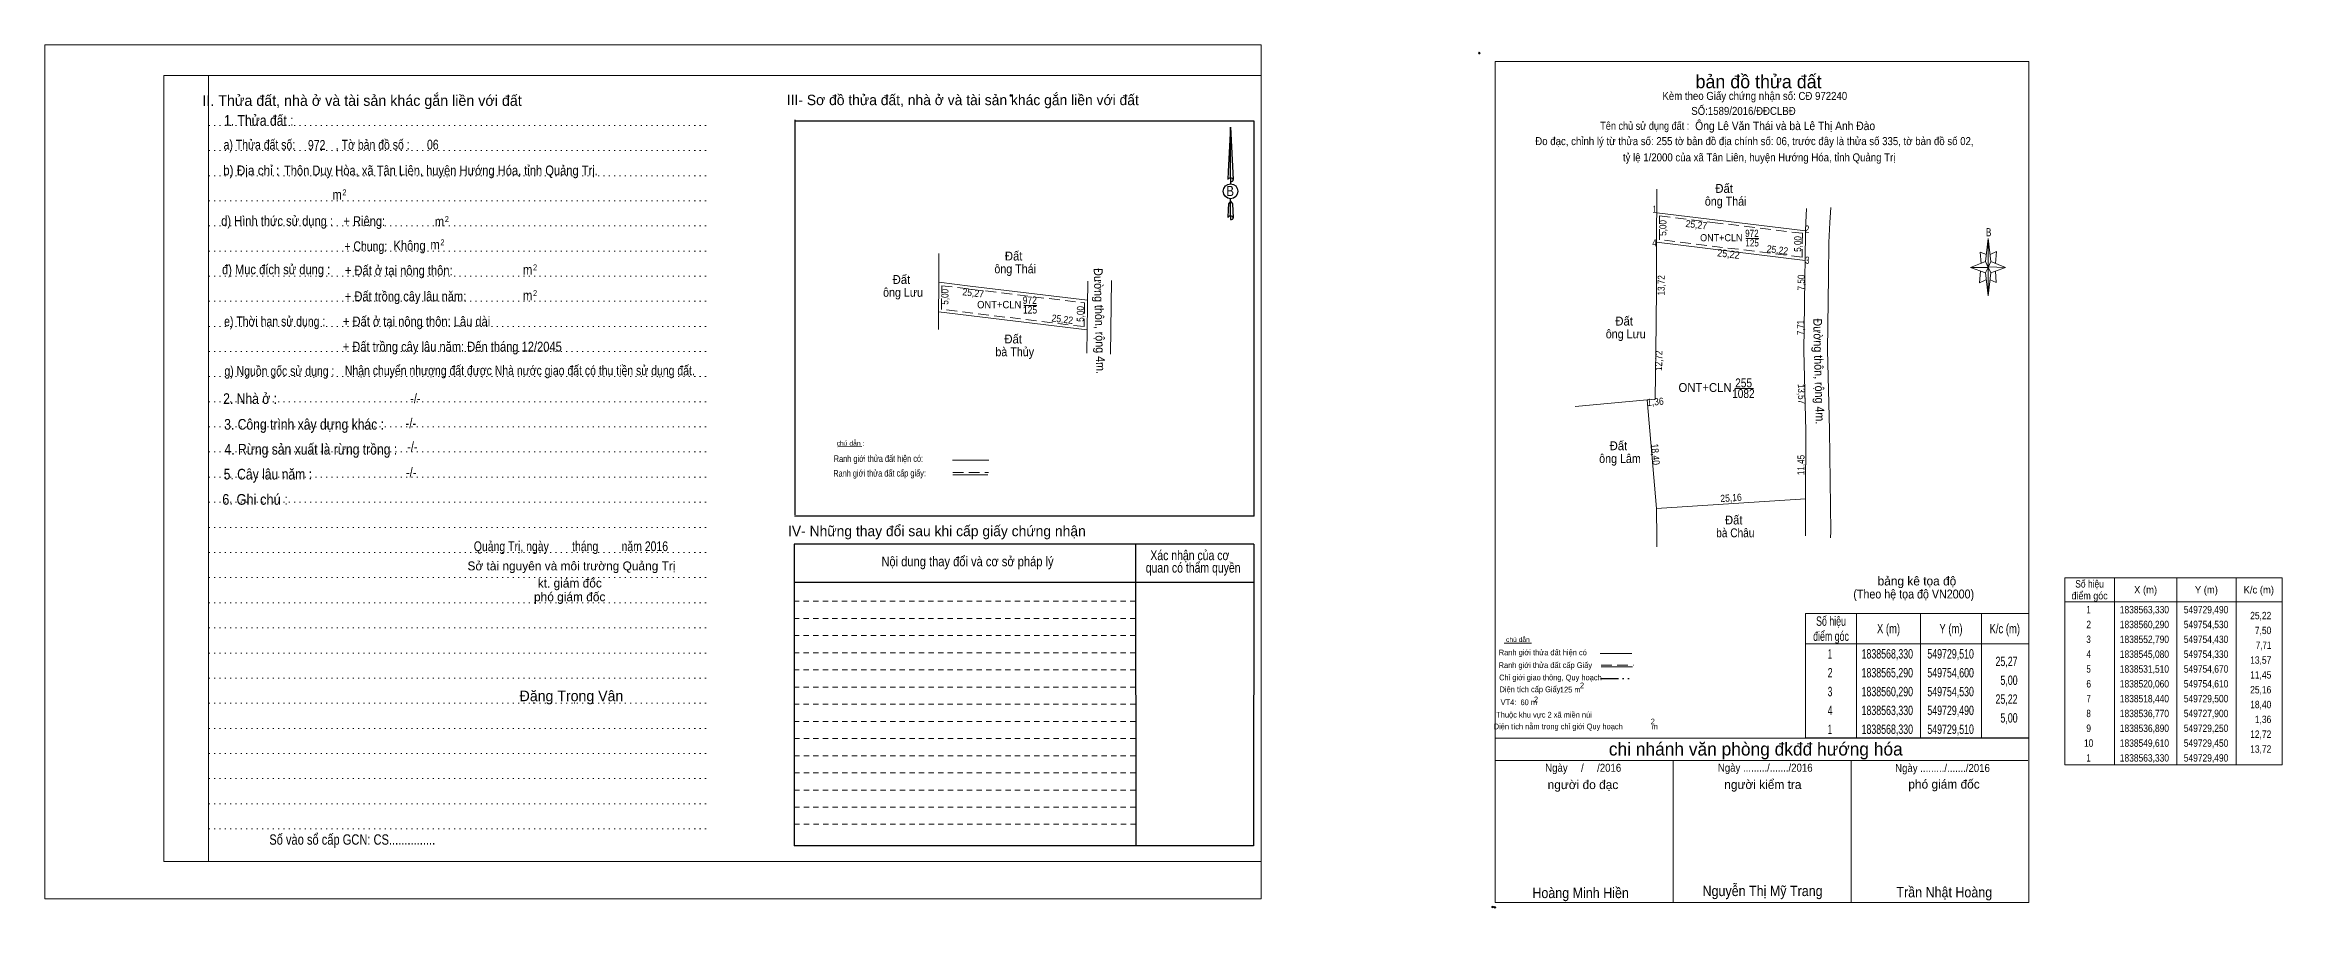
# Model space of a CAD drawing. Header units: metres. Extents: x 549063 to 549835, y 1838451 to 1838602.
# Drawn here: x 549457.6 to 549835, y 1838451.1 to 1838596.6 of the extents above; entities that cross this region are included whole.
import ezdxf
from ezdxf.enums import TextEntityAlignment as Align

# ---------------------------------------------------------------- set-up
doc = ezdxf.new("R2010")
doc.units = ezdxf.units.M
doc.header["$LTSCALE"] = 0.6
doc.header["$PDMODE"] = 32
doc.header["$PDSIZE"] = 0.3
for name, pattern in [('DASH_DOUBLE_DOT', [9.2, 5, -1.2, 0.3, -1.2, 0.3, -1.2]), ('DOTTED', [1.5, 0.3, -1.2]), ('MEDIUM_DASHED', [4.5, 3, -1.5]), ('SHORT_DASHED', [2.7, 1.5, -1.2])]:
    doc.linetypes.add(name, pattern=pattern)
for name, color, linetype, lineweight in [('1', 7, 'DOTTED', 13), ('10', 7, 'Continuous', 13), ('14', 7, 'Continuous', 13), ('15', 7, 'Continuous', 13), ('18', 7, 'Continuous', 13), ('2', 7, 'SHORT_DASHED', 13), ('28', 7, 'Continuous', 13), ('55', 7, 'Continuous', 13), ('63', 7, 'Continuous', 13)]:
    doc.layers.add(name, color=color, linetype=linetype, lineweight=lineweight)

msp = doc.modelspace()

# ---------------------------------------------------------------- linework, layer by layer
at = {"layer": '1', "linetype": 'Continuous'}
for p, q in [((549477.71, 1838591.44), (549662.81, 1838591.44)), ((549477.71, 1838591.44), (549477.71, 1838458.94)), ((549662.81, 1838591.44), (549662.81, 1838457.82)), ((549477.71, 1838458.94), (549662.81, 1838458.94))]:
    msp.add_line(p, q, dxfattribs=at)
at = {"layer": '1'}
for p, q in [((549485.21, 1838591.44), (549485.21, 1838458.94)), ((549485.21, 1838591.44), (549485.21, 1838458.94)), ((549485.27, 1838583.04), (549569.81, 1838583.04)), ((549485.27, 1838578.8), (549569.81, 1838578.8)), ((549485.27, 1838574.56), (549569.81, 1838574.56)), ((549485.27, 1838570.34), (549569.81, 1838570.34)), ((549485.27, 1838566.1), (549569.81, 1838566.1)), ((549485.27, 1838561.86), (549569.81, 1838561.86)), ((549485.27, 1838557.62), (549569.81, 1838557.62)), ((549485.27, 1838553.4), (549569.81, 1838553.4)), ((549485.27, 1838549.14), (549569.81, 1838549.14)), ((549485.27, 1838544.92), (549569.81, 1838544.92)), ((549485.27, 1838540.68), (549569.81, 1838540.68)), ((549485.27, 1838536.44), (549569.81, 1838536.44)), ((549485.27, 1838532.2), (549569.81, 1838532.2)), ((549485.27, 1838527.98), (549569.81, 1838527.98)), ((549485.27, 1838523.74), (549569.81, 1838523.74)), ((549485.27, 1838519.5), (549569.81, 1838519.5)), ((549485.27, 1838515.26), (549569.81, 1838515.26)), ((549485.27, 1838511.02), (549569.81, 1838511.02)), ((549485.27, 1838506.8), (549569.81, 1838506.8)), ((549485.27, 1838502.56), (549569.81, 1838502.56)), ((549485.27, 1838498.32), (549569.81, 1838498.32)), ((549485.27, 1838494.08), (549569.81, 1838494.08)), ((549485.27, 1838489.86), (549569.81, 1838489.86)), ((549485.27, 1838485.62), (549569.81, 1838485.62)), ((549485.27, 1838481.38), (549569.81, 1838481.38)), ((549485.27, 1838477.14), (549569.81, 1838477.14)), ((549485.27, 1838472.92), (549569.81, 1838472.92)), ((549485.27, 1838468.68), (549569.81, 1838468.68)), ((549485.27, 1838464.44), (549569.81, 1838464.44))]:
    msp.add_line(p, q, dxfattribs=at)
at = {"layer": '1', "linetype": 'Continuous'}
for points in [[(549457.61, 1838452.64), (549662.81, 1838452.64), (549662.81, 1838596.64), (549457.61, 1838596.64)], [(549485.21, 1838591.44), (549662.81, 1838591.44), (549662.81, 1838458.94), (549485.21, 1838458.94)]]:
    msp.add_lwpolyline(points, close=True, dxfattribs=at)
at = {"layer": '1', "linetype": 'MEDIUM_DASHED'}
for points in [[(549730, 1838566.69), (549730.01, 1838567.77), (549738.92, 1838566.69)], [(549738.92, 1838566.69), (549754.09, 1838564.85), (549754.04, 1838560.85), (549729.99, 1838563.77), (549730, 1838566.69)]]:
    msp.add_lwpolyline(points, dxfattribs=at)
at = {"layer": '10'}
for p, q in [((549729.5, 1838518.44), (549727.9, 1838536.77)), ((549754.61, 1838520.06), (549729.5, 1838518.44)), ((549729.5, 1838518.44), (549729.52, 1838513.46)), ((549729.52, 1838513.46), (549729.53, 1838511.97))]:
    msp.add_line(p, q, dxfattribs=at)
at = {"layer": '14'}
for p, q in [((549608.41, 1838556.59), (549608.42, 1838560.56)), ((549608.43, 1838560.08), (549608.43, 1838561.42)), ((549637.37, 1838544.47), (549637.54, 1838556.88)), ((549613.69, 1838555.95), (549633.5, 1838553.55)), ((549622.76, 1838552.7), (549624.94, 1838552.7)), ((549608.39, 1838551.59), (549608.38, 1838548.61)), ((549633.38, 1838544.65), (549633.43, 1838548.55))]:
    msp.add_line(p, q, dxfattribs=at)
at = {"layer": '14', "linetype": 'MEDIUM_DASHED'}
msp.add_line((549608.91, 1838556.02), (549613.63, 1838555.45), dxfattribs=at)
at = {"layer": '14'}
for points in [[(549608.39, 1838551.59), (549633.43, 1838548.55), (549633.55, 1838556.8)], [(549608.41, 1838556.59), (549608.41, 1838555.95), (549608.39, 1838551.59)], [(549608.41, 1838555.95), (549608.41, 1838556.59), (549613.69, 1838555.95)]]:
    msp.add_lwpolyline(points, dxfattribs=at)
at = {"layer": '14', "linetype": 'MEDIUM_DASHED'}
msp.add_lwpolyline([(549613.63, 1838555.45), (549632.99, 1838553.11), (549632.94, 1838549.11), (549608.89, 1838552.03), (549608.91, 1838556.02)], dxfattribs=at)
at = {"layer": '15'}
for p, q in [((549744.56, 1838563.96), (549746.74, 1838563.96)), ((549742.67, 1838538.71), (549745.86, 1838538.71)), ((549727.9, 1838536.77), (549715.74, 1838535.65)), ((549727.9, 1838536.77), (549729.25, 1838536.89))]:
    msp.add_line(p, q, dxfattribs=at)
at = {"layer": '18', "lineweight": 25}
for p, q in [((549657.61, 1838582.74), (549658.09, 1838573.9)), ((549657.61, 1838582.74), (549658.09, 1838573.9)), ((549657.61, 1838582.74), (549658.09, 1838573.9)), ((549657.23, 1838575.28), (549657.15, 1838573.92)), ((549657.61, 1838574.2), (549657.61, 1838573.86)), ((549657.61, 1838573.86), (549657.61, 1838573.6)), ((549657.61, 1838573.6), (549657.61, 1838573.26)), ((549657.61, 1838573.6), (549657.61, 1838573.26)), ((549657.61, 1838573.6), (549657.61, 1838573.26)), ((549658.09, 1838573.9), (549658.09, 1838573.92)), ((549657.61, 1838570.28), (549657.61, 1838570.68)), ((549657.61, 1838570.28), (549657.61, 1838570.68)), ((549657.61, 1838570.28), (549657.61, 1838570.68)), ((549657.61, 1838570.28), (549657.97, 1838569.8)), ((549657.61, 1838570.28), (549657.97, 1838569.8)), ((549657.61, 1838570.28), (549657.97, 1838569.8)), ((549657.61, 1838567.78), (549657.61, 1838567.44)), ((549657.97, 1838569.8), (549658.09, 1838567.48)), ((549657.97, 1838569.8), (549658.09, 1838567.48)), ((549657.97, 1838569.8), (549658.09, 1838567.48)), ((549657.61, 1838567.44), (549657.61, 1838567.18)), ((549658.09, 1838567.48), (549658.09, 1838567.5))]:
    msp.add_line(p, q, dxfattribs=at)
at = {"layer": '18'}
for p, q in [((549754.67, 1838566.69), (549754.79, 1838569.02)), ((549758.74, 1838566.69), (549758.86, 1838569.2)), ((549754.6, 1838565.29), (549754.67, 1838566.69)), ((549758.57, 1838563.32), (549758.74, 1838566.69)), ((549729.49, 1838563.33), (549729.47, 1838557.59)), ((549729.47, 1838557.59), (549729.46, 1838555.83)), ((549754.33, 1838545.08), (549754.43, 1838552.79)), ((549754.61, 1838520.06), (549754.63, 1838513.86)), ((549758.87, 1838514.56), (549758.83, 1838513.49))]:
    msp.add_line(p, q, dxfattribs=at)
at = {"layer": '18', "lineweight": 25}
for points in [[(549657.61, 1838574.2), (549657.61, 1838582.74), (549657.23, 1838575.28)], [(549657.61, 1838567.78), (549657.61, 1838570.28), (549657.29, 1838569.8), (549657.23, 1838568.86), (549657.15, 1838567.5)]]:
    msp.add_lwpolyline(points, dxfattribs=at)
at = {"layer": '18'}
for points in [[(549729.52, 1838572.29), (549729.52, 1838571.51), (549729.51, 1838568.33)], [(549729.51, 1838568.33), (549729.5, 1838566.69), (549729.49, 1838563.33)], [(549729.51, 1838568.33), (549743.05, 1838566.69), (549754.6, 1838565.29)], [(549729.49, 1838563.33), (549754.53, 1838560.29), (549754.6, 1838565.29)], [(549754.43, 1838552.79), (549754.49, 1838557.59), (549754.53, 1838560.29)], [(549758.33, 1838545.13), (549758.49, 1838557.59), (549758.57, 1838563.32)], [(549729.25, 1838536.89), (549729.45, 1838549.61), (549729.47, 1838555.83)], [(549754.61, 1838520.06), (549754.67, 1838531.51), (549754.33, 1838545.08)], [(549758.87, 1838514.56), (549758.67, 1838531.63), (549758.33, 1838545.18)]]:
    msp.add_lwpolyline(points, dxfattribs=at)
at = {"layer": '18', "lineweight": 25}
msp.add_ellipse((549657.6336, 1838571.9397), major_axis=(0, 1.258), ratio=0.983453, dxfattribs=at)
for centre, start_param, end_param in [((549657.634, 1838573.8782), 1.57079633, 3.07445202), ((549657.634, 1838573.8782), 0.06714063, 1.57079633), ((549657.634, 1838573.8782), 4.71238898, 6.28318531), ((549657.634, 1838567.4577), 2.49106941, 3.07427841), ((549657.634, 1838567.4577), 1.57079633, 2.49106941), ((549657.634, 1838567.4577), 0.06714063, 1.57079633), ((549657.634, 1838567.4577), 4.71238898, 6.28318531)]:
    msp.add_ellipse(centre, major_axis=(0.4535, 0), ratio=0.655448, start_param=start_param, end_param=end_param, dxfattribs=at)
at = {"layer": '2'}
for p, q in [((549641.57, 1838499.9), (549584.01, 1838499.9)), ((549641.59, 1838497.02), (549584.01, 1838497.02)), ((549641.59, 1838494.12), (549584.01, 1838494.12)), ((549641.59, 1838491.22), (549584.01, 1838491.22)), ((549641.59, 1838488.34), (549584.01, 1838488.34)), ((549641.59, 1838485.44), (549584.01, 1838485.44)), ((549641.59, 1838482.54), (549584.01, 1838482.54)), ((549641.61, 1838479.66), (549584.01, 1838479.66)), ((549641.61, 1838476.76), (549584.01, 1838476.76)), ((549641.61, 1838473.88), (549584.01, 1838473.88)), ((549641.61, 1838470.98), (549584.01, 1838470.98)), ((549641.61, 1838468.08), (549584.01, 1838468.08)), ((549641.63, 1838465.2), (549584.01, 1838465.2))]:
    msp.add_line(p, q, dxfattribs=at)
at = {"layer": '28', "lineweight": 25}
for p, q in [((549584.15, 1838584), (549584.15, 1838517.36)), ((549661.59, 1838517.14), (549584.07, 1838517.14)), ((549641.57, 1838512.44), (549641.63, 1838461.56)), ((549661.53, 1838512.44), (549661.49, 1838461.56)), ((549661.51, 1838505.98), (549584.01, 1838505.98)), ((549661.49, 1838461.56), (549584.01, 1838461.56))]:
    msp.add_line(p, q, dxfattribs=at)
at = {"layer": '28'}
for p, q in [((549784.95, 1838560.08), (549785.45, 1838563.98)), ((549785.85, 1838560.08), (549788.35, 1838559.08)), ((549784.95, 1838558.18), (549782.45, 1838559.08)), ((549785.85, 1838558.18), (549785.45, 1838554.28)), ((549786.75, 1838556.58), (549785.75, 1838556.98)), ((549786.65, 1838558.48), (549786.75, 1838556.58)), ((549703.8, 1838495.75), (549708.4, 1838495.75)), ((549719.95, 1838493.98), (549725.33, 1838493.98)), ((549720.15, 1838491.74), (549725.41, 1838491.74)), ((549702.29, 1838479.74), (549792.29, 1838479.74)), ((549702.29, 1838475.94), (549792.09, 1838475.94)), ((549702.29, 1838475.94), (549792.09, 1838475.94)), ((549702.29, 1838475.94), (549792.09, 1838475.94)), ((549732.29, 1838452.04), (549732.29, 1838475.94)), ((549762.29, 1838452.04), (549762.29, 1838475.94))]:
    msp.add_line(p, q, dxfattribs=at)
at = {"layer": '28', "linetype": 'SHORT_DASHED'}
msp.add_line((549641.57, 1838502.8), (549584.01, 1838502.8), dxfattribs=at)
at = {"layer": '28', "linetype": 'DASH_DOUBLE_DOT', "lineweight": 25}
msp.add_line((549720.05, 1838489.77), (549725.29, 1838489.77), dxfattribs=at)
at = {"layer": '28', "linetype": 'MEDIUM_DASHED'}
msp.add_line((549720.15, 1838492.06), (549725.59, 1838492.06), dxfattribs=at)
at = {"layer": '28'}
for points in [[(549702.29, 1838593.84), (549792.29, 1838593.84), (549792.29, 1838452.04), (549702.29, 1838452.04)], [(549785.45, 1838563.98), (549785.85, 1838560.08), (549785.45, 1838559.08)], [(549785.45, 1838559.08), (549782.45, 1838559.08), (549784.95, 1838560.08), (549785.85, 1838558.18), (549788.35, 1838559.08), (549785.45, 1838559.18)], [(549785.45, 1838559.08), (549785.45, 1838554.28), (549784.95, 1838558.18)]]:
    msp.add_lwpolyline(points, close=True, dxfattribs=at)
at = {"layer": '28', "lineweight": 25}
for points in [[(549661.59, 1838517.14), (549661.59, 1838583.78), (549584.07, 1838583.78)], [(549661.53, 1838512.44), (549584.01, 1838512.44), (549584.01, 1838461.56)]]:
    msp.add_lwpolyline(points, dxfattribs=at)
at = {"layer": '28'}
for points in [[(549785.45, 1838559.08), (549784.95, 1838560.08), (549782.45, 1838559.08)], [(549785.15, 1838561.28), (549784.05, 1838561.68), (549784.25, 1838559.78)], [(549785.75, 1838561.28), (549786.85, 1838561.78), (549786.65, 1838559.78)], [(549784.15, 1838558.48), (549783.95, 1838556.48), (549785.05, 1838556.98)], [(549785.45, 1838559.08), (549785.85, 1838558.18), (549788.35, 1838559.08)], [(549792.29, 1838452.04), (549702.29, 1838452.04), (549702.29, 1838475.94)]]:
    msp.add_lwpolyline(points, dxfattribs=at)
for p in [(549699.59, 1838595.24), (549620.55, 1838588.1), (549701.83, 1838451.26), (549702.23, 1838451.2)]:
    msp.add_point(p, dxfattribs=at)
at = {"layer": '55'}
for p, q in [((549591.37, 1838528.84), (549595.41, 1838528.9)), ((549610.75, 1838526.58), (549616.85, 1838526.58)), ((549610.81, 1838524.1), (549616.67, 1838524.1)), ((549610.81, 1838524.1), (549616.67, 1838524.1))]:
    msp.add_line(p, q, dxfattribs=at)
at = {"layer": '55', "linetype": 'MEDIUM_DASHED'}
msp.add_line((549610.81, 1838524.54), (549616.81, 1838524.54), dxfattribs=at)
at = {"layer": '63'}
for p, q in [((549806.73, 1838506.74), (549806.73, 1838475.24)), ((549817.23, 1838506.74), (549817.23, 1838475.24)), ((549827.23, 1838506.74), (549827.23, 1838475.24)), ((549763.23, 1838500.73), (549763.23, 1838479.77)), ((549774.01, 1838500.73), (549774.01, 1838479.77)), ((549784.28, 1838500.73), (549784.28, 1838479.77)), ((549798.33, 1838502.74), (549835.03, 1838502.74)), ((549754.61, 1838495.65), (549792.29, 1838495.65))]:
    msp.add_line(p, q, dxfattribs=at)
for points in [[(549798.33, 1838506.74), (549835.03, 1838506.74), (549835.03, 1838475.24), (549798.33, 1838475.24)], [(549754.61, 1838500.73), (549792.29, 1838500.73), (549792.29, 1838479.77), (549754.61, 1838479.77)]]:
    msp.add_lwpolyline(points, close=True, dxfattribs=at)

# ---------------------------------------------------------------- texts
at = {"layer": '1'}
for s, height, width, p in [('ONT+CLN', 1.2, 0.95, (549740.41, 1838563.51)), ('972', 1.2, 0.85, (549745.57, 1838564.25)), ('125', 1.2, 0.85, (549745.61, 1838562.63)), ('ONT+CLN', 1.5, 0.95, (549737.665, 1838538.1)), ('1082', 1.5, 0.85, (549744.13, 1838537.08)), ('255', 1.5, 0.85, (549744.175, 1838538.88))]:
    msp.add_text(s, height=height, dxfattribs=dict(at, width=width)).set_placement(p, align=Align.CENTER)
at = {"layer": '14'}
for s, height, width, p in [('Đất ', 1.5, 0.95, (549621.31, 1838560.27)), ('Đất ', 1.5, 0.95, (549602.38, 1838556.31)), ('ông Thái', 1.5, 0.9, (549621.305, 1838558.11)), ('ông Lưu', 1.5, 0.9, (549602.38, 1838554.15)), ('ONT+CLN', 1.25, 0.95, (549618.61, 1838552.2)), ('972', 1.25, 0.85, (549623.765, 1838552.94)), ('125', 1.25, 0.85, (549623.805, 1838551.32)), ('bà Thủy', 1.5, 0.9, (549621.23, 1838544.12)), ('Đất ', 1.5, 0.95, (549621.23, 1838546.28))]:
    msp.add_text(s, height=height, dxfattribs=dict(at, width=width)).set_placement(p, align=Align.CENTER)
for s, height, rotation, width, p in [('Đường thôn, rộng 4m.', 1.5, 271.435, 0.9, (549634.7766, 1838550.0338)), ('5,00', 1.2, 89.771, 0.85, (549610.0454, 1838554.1426)), ('25,27', 1.2, 353.091, 0.9, (549614.1578, 1838554.2034)), ('5,00', 1.2, 89.198, 0.85, (549632.899, 1838551.2466)), ('25,22', 1.2, 353.078, 0.9, (549629.1927, 1838549.7811))]:
    msp.add_text(s, height=height, rotation=rotation, dxfattribs=dict(at, width=width)).set_placement(p, align=Align.CENTER)
at = {"layer": '15', "width": 0.9}
msp.add_text('Đường thôn, rộng 4m.', height=1.5, rotation=271.435, dxfattribs=at).set_placement((549756.1266, 1838541.5538), align=Align.CENTER)
at = {"layer": '18'}
for s, height, p in [('II. Thửa đất, nhà ở và tài sản khác gắn liền với đất', 1.8, (549511.13, 1838586.34)), ('Sở tài nguyên và môi trường Quảng Trị', 1.5, (549546.46, 1838508.02)), ('phó giám đốc', 1.5, (549546.16, 1838502.81)), ('kt. giám đốc', 1.5, (549546.17, 1838505.12)), ('Đặng Trọng Vân', 1.782, (549546.455, 1838485.96))]:
    msp.add_text(s, height=height, dxfattribs=at).set_placement(p, align=Align.CENTER)
for s, height, width, p in [('1. Thửa đất :', 1.8, 0.85, (549493.715, 1838582.98)), ('a) Thửa đất số:              , Tờ bản đồ số : ', 1.65, 0.8, (549503.71, 1838578.97)), ('972', 1.65, 0.8, (549503.475, 1838578.92)), ('06', 1.65, 0.8, (549523.07, 1838578.98)), ('b) Địa chỉ : ', 1.65, 0.9, (549492.71, 1838574.64)), (' Thôn Duy Hòa, xã Tân Liên, huyện Hướng Hóa, tỉnh Quảng Trị.', 1.65, 0.85, (549524.17, 1838574.63)), (' m', 1.65, 0.85, (549506.665, 1838570.55)), ('2', 1, 0.75, (549508.155, 1838571.25)), ('B', 1.728, 0.85, (549657.555, 1838571.12)), ('d) Hình thức sử dụng :', 1.65, 0.85, (549496.805, 1838566.12)), ('+ Riêng: ', 1.65, 0.85, (549511.775, 1838566.08)), ('2', 1, 0.75, (549525.435, 1838566.74)), (' m', 1.65, 0.85, (549523.925, 1838566.02)), ('2', 1, 0.75, (549524.695, 1838562.84)), ('       + Chung:', 1.65, 0.8, (549510.045, 1838561.84)), ('Không', 1.65, 0.85, (549519.145, 1838561.96)), (' m', 1.65, 0.85, (549523.185, 1838562.12)), ('đ) Mục đích sử dụng :', 1.65, 0.85, (549496.635, 1838557.94)), ('+ Đất ở tại nông thôn:', 1.65, 0.85, (549517.325, 1838557.77)), (' m', 1.65, 0.85, (549538.805, 1838557.9)), ('2', 1, 0.75, (549540.315, 1838558.6)), ('+ Đất trồng cây lâu năm:', 1.65, 0.85, (549518.47, 1838553.4)), (' m', 1.65, 0.85, (549538.805, 1838553.56)), ('2', 1, 0.75, (549540.315, 1838554.26)), ('e) Thời hạn sử dụng :', 1.65, 0.8, (549496.4, 1838549.18)), ('+ Đất ở tại nông thôn: Lâu dài', 1.65, 0.85, (549520.33, 1838549.17)), ('+ Đất trồng cây lâu năm: Đến tháng 12/2045', 1.65, 0.85, (549526.345, 1838544.92)), ('g) Nguồn gốc sử dụng :', 1.65, 0.8, (549497.19, 1838540.82)), ('Nhận chuyển nhượng đất được Nhà nước giao đất có thu tiền sử dụng đất.', 1.65, 0.8, (549537.75, 1838540.9)), ('2. Nhà ở :', 1.8, 0.85, (549492.245, 1838536.08)), ('3. Công trình xây dựng khác :', 1.8, 0.85, (549501.36, 1838531.74)), ('4. Rừng sản xuất là rừng trồng :', 1.8, 0.85, (549502.495, 1838527.54)), ('5. Cây lâu năm :', 1.8, 0.85, (549495.24, 1838523.34)), ('6. Ghi chú :', 1.8, 0.9, (549493.085, 1838519.08)), ('Quảng Trị, ngày        tháng        năm 2016', 1.65, 0.8, (549546.365, 1838511.26)), ('Số vào sổ cấp GCN: CS...............', 1.75, 0.8, (549509.48, 1838461.76))]:
    msp.add_text(s, height=height, dxfattribs=dict(at, width=width)).set_placement(p, align=Align.CENTER)
at = {"layer": '28'}
for s, height, p in [('bản đồ thửa đất', 2.25, (549746.695, 1838589.31)), ('III- Sơ đồ thửa đất, nhà ở và tài sản khác gắn liền với đất', 1.75, (549612.47, 1838586.46)), ('IV- Những thay đổi sau khi cấp giấy chứng nhận', 1.75, (549608.095, 1838513.78)), ('bảng kê tọa độ', 1.5, (549773.41, 1838505.48)), ('chi nhánh văn phòng đkđđ hướng hóa', 2.187, (549746.225, 1838476.8)), ('người đo đạc', 1.5, (549717.075, 1838471.14)), ('người kiểm tra', 1.5, (549747.425, 1838471.16)), ('phó giám đốc', 1.5, (549777.98, 1838471.22))]:
    msp.add_text(s, height=height, dxfattribs=at).set_placement(p, align=Align.CENTER)
for s, height, width, p in [('Kèm theo Giấy chứng nhận số: CĐ 972240', 1.35, 0.9, (549746.06, 1838587.34)), ('SỐ:1589/2016/ĐĐCLBĐ', 1.35, 0.9, (549744.15, 1838584.81)), ('Tên chủ sử dụng đất :', 1.35, 0.85, (549727.505, 1838582.3)), ('Đo đạc, chỉnh lý từ thửa số: 255 tờ bản đồ địa chính số: 06, trước đây là thửa số 335, tờ bản đồ số 02,', 1.35, 0.9, (549746, 1838579.72)), (' tỷ lệ 1/2000 của xã Tân Liên, huyện Hướng Hóa, tỉnh Quảng Trị', 1.35, 0.9, (549746.57, 1838576.98)), ('B', 1.378, 0.75, (549785.5, 1838564.34)), ('-/-', 1.65, 0.85, (549520.125, 1838536.18)), ('-/-', 1.65, 0.85, (549519.365, 1838532)), ('-/-', 1.65, 0.85, (549519.625, 1838528.04)), ('-/-', 1.65, 0.85, (549519.425, 1838523.72)), ('Xác nhận của cơ', 1.65, 0.8, (549650.765, 1838509.74)), ('Nội dung thay đổi và cơ sở pháp lý', 1.65, 0.85, (549613.26, 1838508.7)), (' quan có thẩm quyền', 1.65, 0.8, (549651.075, 1838507.64)), ('(Theo hệ tọa độ VN2000)', 1.5, 0.9, (549772.87, 1838503.28)), ('chú dẫn', 0.8, 1.05, (549706.1, 1838495.95)), ('Ranh giới thửa đất cấp Giấy', 0.96, 0.9, (549710.73, 1838491.56)), ('Ranh giới thửa đất hiện có ', 0.96, 0.9, (549710.475, 1838493.7)), ('Diện tích cấp Giấy: ', 0.96, 0.9, (549708.485, 1838487.48)), ('Chỉ giới giao thông, Quy hoạch', 0.96, 0.9, (549711.58, 1838489.48)), ('125 m ', 0.96, 0.85, (549715.1, 1838487.43)), ('2', 0.96, 0.8, (549716.92, 1838488.14)), ('2', 0.96, 0.8, (549716.92, 1838488.14)), (' VT4:  60 m ', 0.96, 0.9, (549706.26, 1838485.29)), ('2', 0.96, 0.8, (549709.16, 1838485.78)), ('Thuộc khu vực 2 xã miền núi', 0.96, 0.9, (549710.505, 1838483.2)), ('Diện tích nằm trong chỉ giới Quy hoạch              m', 0.96, 0.9, (549715.865, 1838481.22)), ('2', 0.96, 0.8, (549728.85, 1838482.06)), ('Ngày     /     /2016', 1.35, 0.9, (549717.115, 1838474.06)), ('Ngày ........./......./2016', 1.35, 0.9, (549747.82, 1838474.07)), ('Ngày ........./......./2016', 1.35, 0.9, (549777.72, 1838474.02)), ('Hoàng Minh Hiền', 1.75, 0.9, (549716.68, 1838452.76)), ('Nguyễn Thị Mỹ Trang', 1.75, 0.9, (549747.37, 1838453.1)), ('Trần Nhật Hoàng', 1.75, 0.9, (549778.025, 1838452.88))]:
    msp.add_text(s, height=height, dxfattribs=dict(at, width=width)).set_placement(p, align=Align.CENTER)
at = {"layer": '28', "width": 0.9}
msp.add_text('Ông Lê Văn Thái và bà Lê Thị Anh Đào', height=1.44, dxfattribs=at).set_placement((549736.01, 1838582.25))
at = {"layer": '55'}
msp.add_text('chú dẫn :', height=0.8275, rotation=359.974, dxfattribs=at).set_placement((549593.5298, 1838529.0389), align=Align.CENTER)
at = {"layer": '55', "width": 0.8}
for s, height, p in [('Ranh giới thửa đất hiện có:', 1.127, (549598.2337, 1838526.2975)), ('Ranh giới thửa đất cấp giấy:', 1.122, (549598.4337, 1838523.8381))]:
    msp.add_text(s, height=height, rotation=0.135, dxfattribs=at).set_placement(p, align=Align.CENTER)
at = {"layer": '63'}
for s, height, width, p in [('Đất ', 1.5, 0.95, (549741.15, 1838571.67)), ('ông Thái', 1.5, 0.9, (549741.145, 1838569.51)), ('ông Lưu', 1.5, 0.9, (549724.29, 1838547.14)), ('Đất ', 1.5, 0.95, (549724.29, 1838549.3)), ('Đất ', 1.5, 0.95, (549723.32, 1838528.28)), ('ông Lâm', 1.5, 0.9, (549723.32, 1838526.12)), ('bà Châu', 1.5, 0.85, (549742.775, 1838513.6)), ('Đất ', 1.5, 0.95, (549742.77, 1838515.76)), ('điểm góc', 1.25, 0.9, (549802.53, 1838503.12)), ('Số hiệu', 1.25, 0.85, (549802.53, 1838505.12)), ('X (m)', 1.25, 0.95, (549811.98, 1838504.12)), ('Y (m)', 1.25, 0.95, (549822.235, 1838504.12)), ('K/c (m)', 1.25, 0.95, (549831.075, 1838504.12)), ('Số hiệu', 1.588, 0.7, (549758.92, 1838498.67)), (' 1', 1.25, 0.75, (549802.18, 1838500.77)), ('1838563,330', 1.25, 0.85, (549811.78, 1838500.77)), ('549729,490', 1.25, 0.85, (549822.18, 1838500.77)), ('điểm góc', 1.588, 0.7, (549758.92, 1838496.13)), ('X (m)', 1.588, 0.75, (549768.62, 1838497.4)), ('Y (m)', 1.588, 0.75, (549779.155, 1838497.4)), ('K/c (m)', 1.588, 0.75, (549788.23, 1838497.4)), (' 3', 1.25, 0.8, (549802.175, 1838495.77)), (' 2', 1.25, 0.85, (549802.185, 1838498.27)), ('1838560,290', 1.25, 0.85, (549811.78, 1838498.27)), ('1838552,790', 1.25, 0.85, (549811.78, 1838495.77)), ('549754,530', 1.25, 0.85, (549822.18, 1838498.27)), ('549754,430', 1.25, 0.85, (549822.18, 1838495.77)), (' 1', 1.588, 0.6, (549758.56, 1838493.15)), ('1838568,330', 1.588, 0.7, (549768.41, 1838493.15)), ('549729,510', 1.588, 0.7, (549779.09, 1838493.15)), (' 4', 1.25, 0.85, (549802.18, 1838493.27)), ('1838545,080', 1.25, 0.85, (549811.78, 1838493.27)), ('549754,330', 1.25, 0.85, (549822.18, 1838493.27)), (' 3', 1.588, 0.65, (549758.555, 1838486.79)), (' 2', 1.588, 0.7, (549758.56, 1838489.97)), ('1838565,290', 1.588, 0.7, (549768.41, 1838489.97)), ('1838560,290', 1.588, 0.7, (549768.41, 1838486.79)), ('549754,600', 1.588, 0.7, (549779.09, 1838489.97)), ('549754,530', 1.588, 0.7, (549779.09, 1838486.79)), (' 5', 1.25, 0.8, (549802.185, 1838490.77)), (' 6', 1.25, 0.85, (549802.185, 1838488.27)), ('1838531,510', 1.25, 0.85, (549811.78, 1838490.77)), ('1838520,060', 1.25, 0.85, (549811.78, 1838488.27)), ('549754,670', 1.25, 0.85, (549822.18, 1838490.77)), ('549754,610', 1.25, 0.85, (549822.18, 1838488.27)), (' 4', 1.588, 0.7, (549758.555, 1838483.62)), ('1838563,330', 1.588, 0.7, (549768.41, 1838483.62)), ('549729,490', 1.588, 0.7, (549779.09, 1838483.62)), (' 8', 1.25, 0.8, (549802.185, 1838483.27)), (' 7', 1.25, 0.8, (549802.185, 1838485.77)), ('1838518,440', 1.25, 0.85, (549811.78, 1838485.77)), ('1838536,770', 1.25, 0.85, (549811.78, 1838483.27)), ('549729,500', 1.25, 0.85, (549822.18, 1838485.77)), ('549727,900', 1.25, 0.85, (549822.18, 1838483.27)), (' 1', 1.588, 0.6, (549758.56, 1838480.44)), ('1838568,330', 1.588, 0.7, (549768.41, 1838480.44)), ('549729,510', 1.588, 0.7, (549779.09, 1838480.44)), (' 9', 1.25, 0.85, (549802.18, 1838480.77)), ('1838536,890', 1.25, 0.85, (549811.78, 1838480.77)), ('549729,250', 1.25, 0.85, (549822.18, 1838480.77)), (' 10', 1.25, 0.85, (549802.18, 1838478.27)), (' 1', 1.25, 0.75, (549802.18, 1838475.77)), ('1838549,610', 1.25, 0.85, (549811.78, 1838478.27)), ('1838563,330', 1.25, 0.85, (549811.78, 1838475.77)), ('549729,450', 1.25, 0.85, (549822.18, 1838478.27)), ('549729,490', 1.25, 0.85, (549822.18, 1838475.77))]:
    msp.add_text(s, height=height, dxfattribs=dict(at, width=width)).set_placement(p, align=Align.CENTER)
for s, height, width, p in [(' 1', 1.2, 0.75, (549729.51, 1838568.33)), ('4', 1.2, 0.8, (549729.48, 1838562.64)), (' 2', 1.2, 0.85, (549755.27, 1838564.96)), (' 3', 1.2, 0.8, (549755.28, 1838559.71)), ('25,22', 1.25, 0.85, (549833.18, 1838499.77)), ('7,50', 1.25, 0.85, (549833.18, 1838497.27)), ('7,71', 1.25, 0.8, (549833.18, 1838494.77)), ('25,27', 1.588, 0.7, (549790.38, 1838491.88)), ('13,57', 1.25, 0.85, (549833.18, 1838492.27)), ('5,00', 1.588, 0.7, (549790.39, 1838488.7)), ('25,16', 1.25, 0.85, (549833.18, 1838487.27)), ('11,45', 1.25, 0.85, (549833.18, 1838489.77)), ('25,22', 1.588, 0.7, (549790.38, 1838485.52)), ('18,40', 1.25, 0.85, (549833.18, 1838484.77)), ('5,00', 1.588, 0.7, (549790.39, 1838482.35)), ('12,72', 1.25, 0.85, (549833.18, 1838479.77)), ('1,36', 1.25, 0.85, (549833.18, 1838482.27)), ('13,72', 1.25, 0.85, (549833.18, 1838477.27))]:
    msp.add_text(s, height=height, dxfattribs=dict(at, width=width)).set_placement(p, align=Align.RIGHT)
for s, height, rotation, width, p in [('5,00', 1.2, 89.771, 0.85, (549731.1554, 1838565.7526)), ('25,27', 1.2, 353.091, 0.9, (549736.1378, 1838565.7134)), ('5,00', 1.2, 89.198, 0.85, (549753.899, 1838563.0466)), ('25,22', 1.25, 353.078, 0.9, (549741.5497, 1838560.753)), ('25,22', 1.2, 353.078, 0.9, (549749.8127, 1838561.4611)), ('13,72', 1.2, 89.833, 0.85, (549730.8651, 1838556.0733)), ('7,50', 1.2, 89.236, 0.85, (549754.4781, 1838556.547)), ('7,71', 1.2, 89.257, 0.8, (549754.3768, 1838548.9522)), ('12,72', 1.2, 89.099, 0.85, (549730.4474, 1838543.3556)), ('13,57', 1.2, 271.435, 0.85, (549753.3536, 1838537.75)), ('1,36', 1.2, 5.08, 0.9, (549729.3319, 1838535.8437)), ('18,40', 1.2, 274.989, 0.9, (549728.7061, 1838527.5422)), ('11,45', 1.2, 89.7, 0.85, (549754.439, 1838525.7819)), ('25,16', 1.2, 3.691, 0.9, (549742.0864, 1838519.6446))]:
    msp.add_text(s, height=height, rotation=rotation, dxfattribs=dict(at, width=width)).set_placement(p, align=Align.CENTER)

doc.saveas('drawing.dxf')
